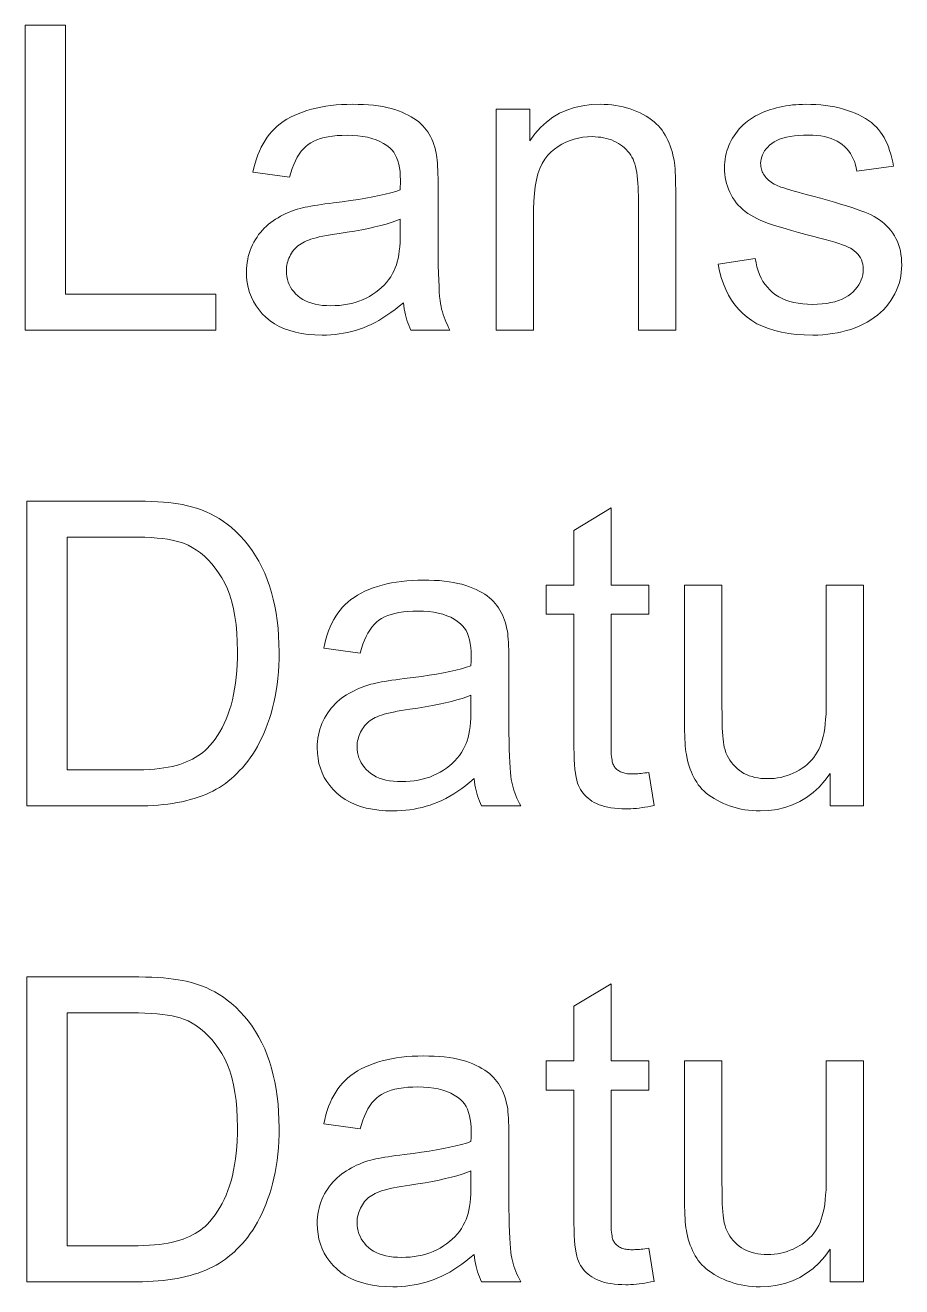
# Model space of a CAD drawing. Extents: x -99 to 297, y 0 to 420.
# Drawn here: x -96.84 to -86.78, y 56.4 to 70.88 of the extents above; entities that cross this region are included whole.
import ezdxf

# ---------------------------------------------------------------- set-up
doc = ezdxf.new("R2010")
doc.units = 0

msp = doc.modelspace()

# ---------------------------------------------------------------- linework, layer by layer
at = {"color": 7, "lineweight": 13}
for points in [[(-96.838, 67.381), (-96.838, 70.881), (-96.375, 70.881), (-96.375, 67.794), (-94.651, 67.794), (-94.651, 67.381)], [(-92.5, 67.694), (-92.547, 67.655), (-92.595, 67.618), (-92.642, 67.583), (-92.688, 67.551), (-92.734, 67.521), (-92.78, 67.493), (-92.825, 67.468), (-92.87, 67.446), (-92.915, 67.425), (-92.959, 67.407), (-93.004, 67.392), (-93.049, 67.377), (-93.095, 67.365), (-93.141, 67.354), (-93.188, 67.345), (-93.236, 67.337), (-93.284, 67.331), (-93.333, 67.327), (-93.383, 67.325), (-93.433, 67.324), (-93.515, 67.326), (-93.593, 67.332), (-93.667, 67.342), (-93.737, 67.357), (-93.803, 67.375), (-93.865, 67.397), (-93.924, 67.424), (-93.978, 67.455), (-94.029, 67.489), (-94.076, 67.528), (-94.118, 67.57), (-94.156, 67.614), (-94.19, 67.661), (-94.219, 67.71), (-94.244, 67.761), (-94.264, 67.814), (-94.28, 67.869), (-94.291, 67.927), (-94.298, 67.987), (-94.3, 68.05), (-94.299, 68.087), (-94.297, 68.123), (-94.292, 68.159), (-94.286, 68.194), (-94.279, 68.228), (-94.27, 68.262), (-94.259, 68.295), (-94.246, 68.327), (-94.231, 68.359), (-94.215, 68.39), (-94.198, 68.42), (-94.179, 68.449), (-94.16, 68.477), (-94.139, 68.503), (-94.117, 68.529), (-94.095, 68.553), (-94.071, 68.576), (-94.046, 68.597), (-94.02, 68.618), (-93.993, 68.637), (-93.965, 68.655), (-93.937, 68.672), (-93.908, 68.689), (-93.878, 68.704), (-93.847, 68.719), (-93.816, 68.732), (-93.784, 68.745), (-93.751, 68.757), (-93.718, 68.768), (-93.684, 68.778), (-93.657, 68.785), (-93.628, 68.791), (-93.597, 68.798), (-93.562, 68.804), (-93.525, 68.811), (-93.486, 68.817), (-93.444, 68.824), (-93.399, 68.83), (-93.352, 68.836), (-93.302, 68.842), (-93.201, 68.855), (-93.105, 68.868), (-93.015, 68.882), (-92.93, 68.896), (-92.85, 68.91), (-92.776, 68.925), (-92.708, 68.941), (-92.645, 68.957), (-92.588, 68.973), (-92.536, 68.99), (-92.535, 69.007), (-92.535, 69.023), (-92.535, 69.038), (-92.534, 69.051), (-92.534, 69.063), (-92.534, 69.073), (-92.534, 69.082), (-92.533, 69.09), (-92.533, 69.097), (-92.533, 69.103), (-92.535, 69.154), (-92.538, 69.201), (-92.544, 69.246), (-92.553, 69.288), (-92.564, 69.326), (-92.577, 69.362), (-92.593, 69.394), (-92.611, 69.423), (-92.632, 69.45), (-92.655, 69.473), (-92.69, 69.5), (-92.727, 69.525), (-92.768, 69.547), (-92.812, 69.566), (-92.86, 69.582), (-92.91, 69.595), (-92.964, 69.605), (-93.021, 69.612), (-93.081, 69.617), (-93.145, 69.618), (-93.204, 69.617), (-93.259, 69.614), (-93.312, 69.609), (-93.362, 69.601), (-93.408, 69.592), (-93.451, 69.58), (-93.491, 69.566), (-93.528, 69.55), (-93.562, 69.532), (-93.592, 69.512), (-93.62, 69.489), (-93.647, 69.463), (-93.672, 69.434), (-93.696, 69.401), (-93.718, 69.365), (-93.738, 69.326), (-93.758, 69.283), (-93.775, 69.237), (-93.791, 69.188), (-93.806, 69.136), (-94.226, 69.193), (-94.214, 69.246), (-94.2, 69.297), (-94.185, 69.346), (-94.168, 69.393), (-94.15, 69.437), (-94.131, 69.48), (-94.11, 69.52), (-94.087, 69.558), (-94.063, 69.595), (-94.037, 69.629), (-94.01, 69.661), (-93.98, 69.692), (-93.948, 69.722), (-93.914, 69.75), (-93.877, 69.776), (-93.838, 69.801), (-93.796, 69.824), (-93.752, 69.846), (-93.706, 69.866), (-93.658, 69.884), (-93.607, 69.901), (-93.555, 69.917), (-93.502, 69.93), (-93.447, 69.942), (-93.39, 69.952), (-93.331, 69.96), (-93.272, 69.966), (-93.21, 69.97), (-93.147, 69.973), (-93.082, 69.974), (-93.019, 69.973), (-92.957, 69.971), (-92.899, 69.967), (-92.842, 69.962), (-92.788, 69.955), (-92.737, 69.947), (-92.688, 69.937), (-92.641, 69.925), (-92.597, 69.912), (-92.555, 69.898), (-92.515, 69.882), (-92.478, 69.865), (-92.443, 69.848), (-92.41, 69.83), (-92.379, 69.811), (-92.35, 69.792), (-92.323, 69.771), (-92.299, 69.75), (-92.277, 69.728), (-92.256, 69.705), (-92.238, 69.682), (-92.22, 69.657), (-92.204, 69.63), (-92.189, 69.603), (-92.175, 69.574), (-92.162, 69.545), (-92.151, 69.513), (-92.14, 69.481), (-92.131, 69.448), (-92.123, 69.413), (-92.119, 69.389), (-92.115, 69.362), (-92.112, 69.331), (-92.109, 69.297), (-92.107, 69.259), (-92.105, 69.218), (-92.103, 69.173), (-92.102, 69.124), (-92.101, 69.072), (-92.101, 69.017), (-92.101, 68.444), (-92.101, 68.328), (-92.1, 68.222), (-92.099, 68.124), (-92.097, 68.035), (-92.094, 67.955), (-92.091, 67.883), (-92.088, 67.821), (-92.084, 67.767), (-92.079, 67.722), (-92.074, 67.686), (-92.068, 67.654), (-92.061, 67.623), (-92.052, 67.592), (-92.043, 67.561), (-92.033, 67.53), (-92.021, 67.5), (-92.009, 67.47), (-91.995, 67.44), (-91.981, 67.41), (-91.965, 67.381), (-92.414, 67.381), (-92.427, 67.408), (-92.439, 67.437), (-92.45, 67.466), (-92.46, 67.495), (-92.469, 67.526), (-92.477, 67.558), (-92.484, 67.591), (-92.49, 67.624), (-92.496, 67.659)], [(-91.435, 67.381), (-91.435, 69.917), (-91.048, 69.917), (-91.048, 69.556), (-90.99, 69.636), (-90.927, 69.707), (-90.858, 69.769), (-90.785, 69.824), (-90.707, 69.87), (-90.624, 69.907), (-90.536, 69.936), (-90.442, 69.957), (-90.344, 69.97), (-90.241, 69.974), (-90.196, 69.973), (-90.151, 69.971), (-90.107, 69.967), (-90.064, 69.961), (-90.021, 69.953), (-89.98, 69.944), (-89.939, 69.934), (-89.898, 69.921), (-89.859, 69.907), (-89.82, 69.892), (-89.783, 69.875), (-89.747, 69.857), (-89.713, 69.838), (-89.682, 69.818), (-89.652, 69.796), (-89.624, 69.774), (-89.598, 69.751), (-89.574, 69.727), (-89.552, 69.702), (-89.532, 69.676), (-89.514, 69.648), (-89.496, 69.62), (-89.48, 69.591), (-89.465, 69.561), (-89.451, 69.529), (-89.438, 69.497), (-89.427, 69.464), (-89.416, 69.43), (-89.407, 69.394), (-89.399, 69.358), (-89.394, 69.332), (-89.39, 69.303), (-89.386, 69.27), (-89.383, 69.234), (-89.381, 69.194), (-89.379, 69.15), (-89.377, 69.103), (-89.376, 69.052), (-89.375, 68.998), (-89.375, 68.94), (-89.375, 67.381), (-89.804, 67.381), (-89.804, 68.924), (-89.805, 68.975), (-89.806, 69.023), (-89.809, 69.069), (-89.812, 69.112), (-89.817, 69.153), (-89.823, 69.191), (-89.829, 69.226), (-89.837, 69.259), (-89.845, 69.289), (-89.855, 69.316), (-89.865, 69.342), (-89.878, 69.366), (-89.892, 69.39), (-89.907, 69.412), (-89.924, 69.433), (-89.943, 69.453), (-89.963, 69.473), (-89.984, 69.491), (-90.008, 69.508), (-90.032, 69.524), (-90.058, 69.539), (-90.085, 69.552), (-90.113, 69.564), (-90.142, 69.574), (-90.171, 69.582), (-90.202, 69.589), (-90.233, 69.595), (-90.265, 69.598), (-90.298, 69.601), (-90.332, 69.602), (-90.386, 69.6), (-90.439, 69.595), (-90.49, 69.586), (-90.54, 69.574), (-90.588, 69.558), (-90.634, 69.539), (-90.68, 69.516), (-90.723, 69.49), (-90.765, 69.46), (-90.806, 69.427), (-90.844, 69.389), (-90.878, 69.345), (-90.908, 69.295), (-90.934, 69.238), (-90.956, 69.175), (-90.973, 69.106), (-90.987, 69.03), (-90.997, 68.948), (-91.003, 68.86), (-91.005, 68.766), (-91.005, 67.381)], [(-88.888, 68.138), (-88.463, 68.205), (-88.454, 68.155), (-88.443, 68.107), (-88.43, 68.062), (-88.414, 68.02), (-88.395, 67.979), (-88.374, 67.941), (-88.35, 67.906), (-88.324, 67.873), (-88.295, 67.842), (-88.263, 67.813), (-88.229, 67.788), (-88.193, 67.764), (-88.154, 67.744), (-88.112, 67.726), (-88.067, 67.711), (-88.02, 67.699), (-87.971, 67.69), (-87.918, 67.683), (-87.864, 67.679), (-87.806, 67.677), (-87.748, 67.678), (-87.694, 67.682), (-87.642, 67.688), (-87.594, 67.697), (-87.548, 67.707), (-87.506, 67.721), (-87.467, 67.736), (-87.43, 67.754), (-87.397, 67.775), (-87.367, 67.798), (-87.34, 67.822), (-87.315, 67.848), (-87.294, 67.874), (-87.275, 67.901), (-87.259, 67.929), (-87.247, 67.958), (-87.237, 67.987), (-87.229, 68.017), (-87.225, 68.049), (-87.224, 68.081), (-87.225, 68.109), (-87.229, 68.137), (-87.235, 68.163), (-87.244, 68.187), (-87.255, 68.211), (-87.269, 68.233), (-87.286, 68.254), (-87.305, 68.274), (-87.326, 68.293), (-87.35, 68.31), (-87.37, 68.322), (-87.396, 68.334), (-87.427, 68.347), (-87.463, 68.361), (-87.504, 68.375), (-87.551, 68.39), (-87.603, 68.405), (-87.66, 68.421), (-87.722, 68.438), (-87.789, 68.456), (-87.881, 68.479), (-87.967, 68.502), (-88.047, 68.524), (-88.121, 68.546), (-88.19, 68.567), (-88.252, 68.587), (-88.309, 68.607), (-88.36, 68.626), (-88.405, 68.644), (-88.445, 68.662), (-88.48, 68.68), (-88.514, 68.7), (-88.546, 68.72), (-88.577, 68.743), (-88.605, 68.766), (-88.632, 68.791), (-88.657, 68.817), (-88.681, 68.844), (-88.702, 68.873), (-88.722, 68.903), (-88.74, 68.934), (-88.756, 68.966), (-88.77, 68.999), (-88.782, 69.032), (-88.792, 69.065), (-88.801, 69.1), (-88.808, 69.135), (-88.812, 69.17), (-88.815, 69.207), (-88.816, 69.243), (-88.815, 69.277), (-88.813, 69.31), (-88.809, 69.343), (-88.804, 69.375), (-88.797, 69.407), (-88.788, 69.438), (-88.778, 69.468), (-88.766, 69.499), (-88.753, 69.528), (-88.738, 69.557), (-88.722, 69.586), (-88.705, 69.613), (-88.687, 69.64), (-88.667, 69.665), (-88.647, 69.69), (-88.625, 69.713), (-88.602, 69.736), (-88.578, 69.757), (-88.553, 69.778), (-88.527, 69.797), (-88.506, 69.812), (-88.484, 69.826), (-88.46, 69.84), (-88.435, 69.853), (-88.409, 69.866), (-88.381, 69.878), (-88.351, 69.89), (-88.32, 69.901), (-88.288, 69.912), (-88.254, 69.923), (-88.219, 69.932), (-88.184, 69.941), (-88.148, 69.949), (-88.111, 69.956), (-88.074, 69.961), (-88.037, 69.966), (-87.999, 69.969), (-87.961, 69.972), (-87.922, 69.973), (-87.883, 69.974), (-87.824, 69.973), (-87.766, 69.971), (-87.71, 69.966), (-87.655, 69.96), (-87.602, 69.953), (-87.551, 69.943), (-87.5, 69.932), (-87.452, 69.919), (-87.404, 69.904), (-87.359, 69.888), (-87.315, 69.87), (-87.273, 69.851), (-87.234, 69.831), (-87.197, 69.81), (-87.162, 69.787), (-87.13, 69.763), (-87.101, 69.738), (-87.073, 69.712), (-87.048, 69.684), (-87.025, 69.655), (-87.005, 69.625), (-86.985, 69.593), (-86.967, 69.558), (-86.95, 69.522), (-86.935, 69.484), (-86.921, 69.443), (-86.908, 69.401), (-86.896, 69.357), (-86.886, 69.311), (-86.877, 69.263), (-87.298, 69.205), (-87.304, 69.244), (-87.313, 69.28), (-87.325, 69.315), (-87.338, 69.348), (-87.353, 69.38), (-87.371, 69.409), (-87.391, 69.437), (-87.413, 69.463), (-87.437, 69.488), (-87.464, 69.511), (-87.492, 69.532), (-87.523, 69.55), (-87.556, 69.567), (-87.592, 69.581), (-87.629, 69.593), (-87.669, 69.603), (-87.711, 69.611), (-87.756, 69.616), (-87.803, 69.62), (-87.852, 69.621), (-87.909, 69.62), (-87.963, 69.617), (-88.014, 69.612), (-88.061, 69.605), (-88.105, 69.596), (-88.146, 69.585), (-88.183, 69.573), (-88.217, 69.558), (-88.247, 69.541), (-88.274, 69.523), (-88.298, 69.503), (-88.32, 69.482), (-88.339, 69.461), (-88.355, 69.439), (-88.369, 69.417), (-88.38, 69.393), (-88.389, 69.369), (-88.396, 69.345), (-88.399, 69.32), (-88.401, 69.294), (-88.4, 69.277), (-88.399, 69.261), (-88.396, 69.245), (-88.392, 69.229), (-88.388, 69.214), (-88.382, 69.199), (-88.375, 69.185), (-88.367, 69.171), (-88.358, 69.157), (-88.348, 69.143), (-88.337, 69.13), (-88.325, 69.116), (-88.311, 69.104), (-88.297, 69.092), (-88.281, 69.08), (-88.264, 69.069), (-88.245, 69.058), (-88.226, 69.048), (-88.205, 69.038), (-88.183, 69.029), (-88.168, 69.023), (-88.148, 69.017), (-88.122, 69.009), (-88.092, 69), (-88.056, 68.989), (-88.016, 68.978), (-87.97, 68.965), (-87.92, 68.951), (-87.864, 68.935), (-87.804, 68.919), (-87.715, 68.895), (-87.632, 68.872), (-87.555, 68.85), (-87.483, 68.828), (-87.417, 68.808), (-87.356, 68.789), (-87.301, 68.77), (-87.251, 68.752), (-87.206, 68.735), (-87.168, 68.719), (-87.132, 68.703), (-87.099, 68.686), (-87.066, 68.667), (-87.036, 68.646), (-87.007, 68.624), (-86.979, 68.601), (-86.953, 68.576), (-86.929, 68.55), (-86.906, 68.523), (-86.885, 68.494), (-86.865, 68.463), (-86.848, 68.432), (-86.832, 68.399), (-86.819, 68.364), (-86.808, 68.328), (-86.798, 68.29), (-86.791, 68.251), (-86.786, 68.211), (-86.783, 68.169), (-86.782, 68.126), (-86.783, 68.083), (-86.787, 68.041), (-86.793, 67.999), (-86.802, 67.958), (-86.813, 67.918), (-86.827, 67.877), (-86.843, 67.838), (-86.862, 67.798), (-86.883, 67.76), (-86.907, 67.721), (-86.933, 67.684), (-86.962, 67.649), (-86.993, 67.615), (-87.025, 67.583), (-87.06, 67.553), (-87.098, 67.525), (-87.137, 67.498), (-87.179, 67.473), (-87.223, 67.449), (-87.269, 67.428), (-87.317, 67.408), (-87.366, 67.39), (-87.416, 67.375), (-87.468, 67.361), (-87.521, 67.35), (-87.575, 67.341), (-87.63, 67.333), (-87.687, 67.328), (-87.745, 67.325), (-87.804, 67.324), (-87.9, 67.326), (-87.992, 67.332), (-88.079, 67.342), (-88.162, 67.357), (-88.239, 67.375), (-88.312, 67.398), (-88.38, 67.425), (-88.444, 67.455), (-88.503, 67.49), (-88.557, 67.529), (-88.607, 67.572), (-88.653, 67.619), (-88.696, 67.67), (-88.734, 67.725), (-88.769, 67.784), (-88.8, 67.847), (-88.828, 67.914), (-88.852, 67.985), (-88.871, 68.059)], [(-92.536, 68.654), (-92.585, 68.635), (-92.639, 68.617), (-92.697, 68.599), (-92.76, 68.582), (-92.828, 68.565), (-92.901, 68.549), (-92.978, 68.534), (-93.06, 68.519), (-93.146, 68.505), (-93.238, 68.491), (-93.289, 68.484), (-93.337, 68.476), (-93.383, 68.468), (-93.425, 68.459), (-93.464, 68.451), (-93.5, 68.442), (-93.533, 68.433), (-93.562, 68.424), (-93.589, 68.415), (-93.612, 68.405), (-93.634, 68.395), (-93.654, 68.385), (-93.674, 68.373), (-93.692, 68.36), (-93.71, 68.347), (-93.726, 68.332), (-93.742, 68.317), (-93.756, 68.301), (-93.77, 68.284), (-93.782, 68.266), (-93.793, 68.247), (-93.803, 68.228), (-93.812, 68.209), (-93.82, 68.189), (-93.827, 68.169), (-93.832, 68.148), (-93.836, 68.127), (-93.839, 68.106), (-93.841, 68.084), (-93.842, 68.062), (-93.84, 68.028), (-93.836, 67.995), (-93.83, 67.964), (-93.821, 67.933), (-93.809, 67.904), (-93.795, 67.876), (-93.778, 67.849), (-93.758, 67.823), (-93.736, 67.799), (-93.712, 67.775), (-93.684, 67.753), (-93.655, 67.734), (-93.623, 67.717), (-93.588, 67.702), (-93.551, 67.689), (-93.512, 67.679), (-93.47, 67.671), (-93.426, 67.665), (-93.38, 67.662), (-93.331, 67.661), (-93.282, 67.662), (-93.234, 67.665), (-93.187, 67.67), (-93.141, 67.678), (-93.096, 67.688), (-93.053, 67.7), (-93.01, 67.714), (-92.969, 67.73), (-92.928, 67.749), (-92.889, 67.769), (-92.851, 67.792), (-92.816, 67.816), (-92.782, 67.842), (-92.751, 67.869), (-92.721, 67.898), (-92.694, 67.928), (-92.669, 67.96), (-92.645, 67.994), (-92.624, 68.03), (-92.605, 68.066), (-92.592, 68.097), (-92.58, 68.13), (-92.57, 68.166), (-92.561, 68.205), (-92.553, 68.247), (-92.547, 68.291), (-92.542, 68.338), (-92.538, 68.388), (-92.536, 68.441), (-92.536, 68.496)], [(-96.819, 61.919), (-96.819, 65.419), (-95.613, 65.419), (-95.533, 65.418), (-95.458, 65.417), (-95.386, 65.414), (-95.317, 65.411), (-95.253, 65.406), (-95.193, 65.401), (-95.136, 65.394), (-95.084, 65.387), (-95.035, 65.378), (-94.99, 65.369), (-94.931, 65.354), (-94.873, 65.336), (-94.817, 65.317), (-94.763, 65.295), (-94.711, 65.271), (-94.661, 65.245), (-94.612, 65.217), (-94.565, 65.186), (-94.52, 65.153), (-94.477, 65.118), (-94.423, 65.07), (-94.372, 65.019), (-94.323, 64.966), (-94.278, 64.91), (-94.235, 64.851), (-94.195, 64.79), (-94.157, 64.727), (-94.123, 64.66), (-94.091, 64.591), (-94.062, 64.52), (-94.036, 64.446), (-94.013, 64.37), (-93.992, 64.292), (-93.975, 64.212), (-93.96, 64.13), (-93.947, 64.046), (-93.938, 63.959), (-93.931, 63.871), (-93.927, 63.78), (-93.925, 63.688), (-93.926, 63.609), (-93.929, 63.532), (-93.934, 63.457), (-93.94, 63.383), (-93.948, 63.312), (-93.959, 63.242), (-93.971, 63.174), (-93.985, 63.108), (-94.001, 63.044), (-94.018, 62.981), (-94.037, 62.921), (-94.058, 62.862), (-94.079, 62.806), (-94.101, 62.752), (-94.125, 62.7), (-94.149, 62.65), (-94.174, 62.602), (-94.201, 62.556), (-94.228, 62.513), (-94.257, 62.471), (-94.286, 62.432), (-94.316, 62.394), (-94.347, 62.358), (-94.378, 62.324), (-94.41, 62.291), (-94.442, 62.26), (-94.474, 62.231), (-94.508, 62.204), (-94.541, 62.178), (-94.576, 62.154), (-94.611, 62.131), (-94.648, 62.11), (-94.686, 62.089), (-94.726, 62.07), (-94.767, 62.052), (-94.809, 62.035), (-94.853, 62.019), (-94.899, 62.005), (-94.945, 61.991), (-94.994, 61.978), (-95.043, 61.967), (-95.094, 61.957), (-95.147, 61.948), (-95.201, 61.94), (-95.257, 61.934), (-95.313, 61.928), (-95.372, 61.924), (-95.432, 61.921), (-95.493, 61.919), (-95.556, 61.919)], [(-89.685, 62.303), (-89.623, 61.924), (-89.659, 61.916), (-89.694, 61.91), (-89.728, 61.904), (-89.762, 61.899), (-89.795, 61.895), (-89.827, 61.891), (-89.858, 61.889), (-89.889, 61.887), (-89.919, 61.886), (-89.948, 61.885), (-89.993, 61.886), (-90.037, 61.888), (-90.079, 61.892), (-90.118, 61.897), (-90.155, 61.904), (-90.191, 61.912), (-90.224, 61.922), (-90.255, 61.933), (-90.284, 61.945), (-90.311, 61.959), (-90.336, 61.975), (-90.359, 61.991), (-90.381, 62.008), (-90.402, 62.026), (-90.42, 62.045), (-90.438, 62.065), (-90.454, 62.086), (-90.468, 62.108), (-90.481, 62.13), (-90.492, 62.154), (-90.502, 62.181), (-90.511, 62.213), (-90.519, 62.25), (-90.526, 62.293), (-90.531, 62.341), (-90.536, 62.394), (-90.54, 62.453), (-90.542, 62.517), (-90.544, 62.587), (-90.545, 62.661), (-90.545, 64.12), (-90.86, 64.12), (-90.86, 64.454), (-90.545, 64.454), (-90.545, 65.082), (-90.117, 65.34), (-90.117, 64.454), (-89.685, 64.454), (-89.685, 64.12), (-90.117, 64.12), (-90.117, 62.637), (-90.117, 62.602), (-90.116, 62.569), (-90.115, 62.539), (-90.114, 62.511), (-90.112, 62.486), (-90.109, 62.464), (-90.106, 62.444), (-90.103, 62.427), (-90.099, 62.413), (-90.095, 62.401), (-90.09, 62.391), (-90.084, 62.381), (-90.078, 62.371), (-90.072, 62.362), (-90.065, 62.354), (-90.057, 62.346), (-90.049, 62.338), (-90.04, 62.331), (-90.031, 62.324), (-90.021, 62.317), (-90.01, 62.312), (-89.998, 62.306), (-89.986, 62.302), (-89.972, 62.298), (-89.958, 62.294), (-89.943, 62.291), (-89.927, 62.289), (-89.91, 62.288), (-89.892, 62.287), (-89.874, 62.286), (-89.859, 62.287), (-89.843, 62.287), (-89.827, 62.288), (-89.809, 62.289), (-89.791, 62.291), (-89.771, 62.292), (-89.751, 62.295), (-89.73, 62.297), (-89.708, 62.3)], [(-96.356, 62.332), (-95.608, 62.332), (-95.541, 62.332), (-95.476, 62.334), (-95.414, 62.338), (-95.355, 62.342), (-95.299, 62.348), (-95.247, 62.355), (-95.197, 62.363), (-95.15, 62.373), (-95.106, 62.384), (-95.065, 62.396), (-95.027, 62.41), (-94.99, 62.424), (-94.954, 62.44), (-94.92, 62.456), (-94.888, 62.474), (-94.858, 62.493), (-94.829, 62.512), (-94.801, 62.533), (-94.775, 62.555), (-94.751, 62.578), (-94.719, 62.612), (-94.688, 62.648), (-94.659, 62.687), (-94.631, 62.728), (-94.605, 62.771), (-94.58, 62.816), (-94.556, 62.864), (-94.534, 62.914), (-94.514, 62.966), (-94.495, 63.021), (-94.477, 63.077), (-94.462, 63.137), (-94.448, 63.198), (-94.436, 63.262), (-94.426, 63.328), (-94.417, 63.397), (-94.411, 63.468), (-94.406, 63.541), (-94.404, 63.617), (-94.403, 63.695), (-94.405, 63.802), (-94.41, 63.904), (-94.419, 64.002), (-94.432, 64.094), (-94.448, 64.181), (-94.468, 64.262), (-94.491, 64.339), (-94.518, 64.411), (-94.549, 64.477), (-94.583, 64.539), (-94.62, 64.596), (-94.658, 64.649), (-94.698, 64.698), (-94.74, 64.744), (-94.783, 64.785), (-94.827, 64.823), (-94.873, 64.856), (-94.921, 64.886), (-94.97, 64.912), (-95.021, 64.934), (-95.061, 64.948), (-95.105, 64.96), (-95.153, 64.971), (-95.206, 64.98), (-95.264, 64.988), (-95.326, 64.994), (-95.393, 64.999), (-95.464, 65.003), (-95.54, 65.005), (-95.62, 65.006), (-96.356, 65.006)], [(-91.688, 62.232), (-91.736, 62.192), (-91.783, 62.155), (-91.83, 62.12), (-91.876, 62.088), (-91.922, 62.058), (-91.968, 62.031), (-92.014, 62.006), (-92.059, 61.983), (-92.103, 61.963), (-92.148, 61.945), (-92.192, 61.929), (-92.237, 61.915), (-92.283, 61.902), (-92.33, 61.892), (-92.377, 61.882), (-92.424, 61.875), (-92.473, 61.869), (-92.522, 61.865), (-92.571, 61.862), (-92.622, 61.861), (-92.703, 61.863), (-92.781, 61.87), (-92.855, 61.88), (-92.925, 61.894), (-92.991, 61.912), (-93.053, 61.935), (-93.112, 61.961), (-93.166, 61.992), (-93.217, 62.027), (-93.264, 62.066), (-93.307, 62.108), (-93.345, 62.152), (-93.378, 62.198), (-93.408, 62.247), (-93.432, 62.298), (-93.452, 62.351), (-93.468, 62.407), (-93.479, 62.465), (-93.486, 62.525), (-93.488, 62.587), (-93.487, 62.624), (-93.485, 62.66), (-93.481, 62.696), (-93.475, 62.731), (-93.467, 62.765), (-93.458, 62.799), (-93.447, 62.832), (-93.434, 62.865), (-93.42, 62.896), (-93.404, 62.927), (-93.386, 62.958), (-93.368, 62.987), (-93.348, 63.014), (-93.327, 63.041), (-93.306, 63.066), (-93.283, 63.09), (-93.259, 63.113), (-93.234, 63.135), (-93.208, 63.155), (-93.182, 63.175), (-93.154, 63.193), (-93.125, 63.21), (-93.096, 63.226), (-93.066, 63.242), (-93.036, 63.256), (-93.004, 63.27), (-92.972, 63.283), (-92.94, 63.294), (-92.906, 63.305), (-92.872, 63.315), (-92.846, 63.322), (-92.817, 63.329), (-92.785, 63.335), (-92.75, 63.342), (-92.714, 63.348), (-92.674, 63.355), (-92.632, 63.361), (-92.587, 63.367), (-92.54, 63.374), (-92.49, 63.38), (-92.389, 63.393), (-92.293, 63.406), (-92.203, 63.419), (-92.118, 63.433), (-92.039, 63.448), (-91.965, 63.463), (-91.896, 63.478), (-91.833, 63.494), (-91.776, 63.511), (-91.724, 63.528), (-91.724, 63.545), (-91.723, 63.561), (-91.723, 63.575), (-91.722, 63.588), (-91.722, 63.6), (-91.722, 63.611), (-91.722, 63.62), (-91.722, 63.628), (-91.722, 63.635), (-91.722, 63.64), (-91.723, 63.691), (-91.726, 63.739), (-91.733, 63.784), (-91.741, 63.825), (-91.752, 63.864), (-91.765, 63.899), (-91.781, 63.932), (-91.8, 63.961), (-91.82, 63.987), (-91.843, 64.01), (-91.878, 64.038), (-91.916, 64.063), (-91.957, 64.084), (-92.001, 64.103), (-92.048, 64.119), (-92.099, 64.132), (-92.152, 64.143), (-92.209, 64.15), (-92.269, 64.154), (-92.333, 64.156), (-92.392, 64.155), (-92.448, 64.152), (-92.5, 64.146), (-92.55, 64.139), (-92.596, 64.129), (-92.639, 64.118), (-92.679, 64.104), (-92.716, 64.088), (-92.75, 64.07), (-92.78, 64.05), (-92.809, 64.027), (-92.835, 64.001), (-92.86, 63.971), (-92.884, 63.938), (-92.906, 63.902), (-92.927, 63.863), (-92.946, 63.821), (-92.963, 63.775), (-92.98, 63.726), (-92.994, 63.674), (-93.414, 63.731), (-93.402, 63.784), (-93.388, 63.835), (-93.373, 63.883), (-93.357, 63.93), (-93.338, 63.975), (-93.319, 64.017), (-93.298, 64.058), (-93.275, 64.096), (-93.251, 64.132), (-93.226, 64.167), (-93.198, 64.199), (-93.168, 64.23), (-93.136, 64.259), (-93.102, 64.287), (-93.065, 64.313), (-93.026, 64.338), (-92.985, 64.361), (-92.941, 64.383), (-92.895, 64.403), (-92.846, 64.422), (-92.796, 64.439), (-92.744, 64.454), (-92.69, 64.468), (-92.635, 64.479), (-92.578, 64.489), (-92.52, 64.497), (-92.46, 64.503), (-92.398, 64.508), (-92.335, 64.511), (-92.271, 64.512), (-92.207, 64.511), (-92.146, 64.508), (-92.087, 64.505), (-92.03, 64.499), (-91.976, 64.492), (-91.925, 64.484), (-91.876, 64.474), (-91.829, 64.463), (-91.785, 64.45), (-91.743, 64.435), (-91.704, 64.419), (-91.666, 64.403), (-91.631, 64.386), (-91.598, 64.368), (-91.567, 64.349), (-91.538, 64.329), (-91.512, 64.309), (-91.487, 64.288), (-91.465, 64.266), (-91.445, 64.243), (-91.426, 64.219), (-91.409, 64.194), (-91.393, 64.168), (-91.377, 64.141), (-91.363, 64.112), (-91.351, 64.082), (-91.339, 64.051), (-91.329, 64.019), (-91.319, 63.985), (-91.311, 63.95), (-91.307, 63.927), (-91.303, 63.899), (-91.3, 63.869), (-91.297, 63.834), (-91.295, 63.796), (-91.293, 63.755), (-91.291, 63.71), (-91.29, 63.662), (-91.29, 63.61), (-91.289, 63.554), (-91.289, 62.981), (-91.289, 62.866), (-91.288, 62.759), (-91.287, 62.661), (-91.285, 62.572), (-91.283, 62.492), (-91.28, 62.421), (-91.276, 62.358), (-91.272, 62.304), (-91.267, 62.259), (-91.262, 62.223), (-91.256, 62.192), (-91.249, 62.16), (-91.241, 62.129), (-91.231, 62.098), (-91.221, 62.068), (-91.21, 62.037), (-91.197, 62.007), (-91.184, 61.978), (-91.169, 61.948), (-91.153, 61.919), (-91.602, 61.919), (-91.615, 61.946), (-91.627, 61.974), (-91.638, 62.003), (-91.648, 62.033), (-91.657, 62.064), (-91.665, 62.096), (-91.672, 62.128), (-91.679, 62.162), (-91.684, 62.196)], [(-87.603, 61.919), (-87.603, 62.291), (-87.665, 62.21), (-87.73, 62.136), (-87.8, 62.072), (-87.874, 62.016), (-87.952, 61.969), (-88.035, 61.93), (-88.122, 61.9), (-88.213, 61.879), (-88.308, 61.866), (-88.408, 61.861), (-88.452, 61.862), (-88.496, 61.865), (-88.54, 61.869), (-88.583, 61.875), (-88.625, 61.883), (-88.666, 61.892), (-88.707, 61.904), (-88.748, 61.916), (-88.788, 61.931), (-88.827, 61.947), (-88.865, 61.965), (-88.901, 61.984), (-88.935, 62.003), (-88.966, 62.023), (-88.996, 62.044), (-89.024, 62.066), (-89.05, 62.089), (-89.074, 62.113), (-89.096, 62.138), (-89.116, 62.163), (-89.134, 62.19), (-89.151, 62.218), (-89.167, 62.247), (-89.182, 62.277), (-89.196, 62.308), (-89.209, 62.341), (-89.22, 62.374), (-89.231, 62.409), (-89.24, 62.445), (-89.248, 62.482), (-89.253, 62.509), (-89.258, 62.539), (-89.262, 62.571), (-89.265, 62.607), (-89.268, 62.646), (-89.27, 62.687), (-89.272, 62.732), (-89.273, 62.779), (-89.274, 62.83), (-89.274, 62.883), (-89.274, 64.454), (-88.845, 64.454), (-88.845, 63.048), (-88.844, 62.983), (-88.844, 62.922), (-88.842, 62.866), (-88.841, 62.814), (-88.838, 62.766), (-88.835, 62.723), (-88.832, 62.684), (-88.828, 62.65), (-88.823, 62.62), (-88.818, 62.594), (-88.809, 62.561), (-88.799, 62.53), (-88.786, 62.499), (-88.771, 62.47), (-88.755, 62.443), (-88.737, 62.417), (-88.717, 62.393), (-88.695, 62.37), (-88.672, 62.348), (-88.647, 62.328), (-88.62, 62.31), (-88.592, 62.293), (-88.562, 62.279), (-88.532, 62.266), (-88.5, 62.256), (-88.467, 62.247), (-88.432, 62.24), (-88.397, 62.235), (-88.36, 62.232), (-88.322, 62.232), (-88.283, 62.232), (-88.245, 62.235), (-88.208, 62.24), (-88.171, 62.247), (-88.134, 62.256), (-88.098, 62.267), (-88.063, 62.28), (-88.028, 62.295), (-87.993, 62.312), (-87.959, 62.331), (-87.926, 62.351), (-87.895, 62.373), (-87.866, 62.396), (-87.839, 62.421), (-87.814, 62.448), (-87.791, 62.475), (-87.77, 62.504), (-87.751, 62.535), (-87.734, 62.567), (-87.719, 62.6), (-87.706, 62.636), (-87.694, 62.675), (-87.683, 62.717), (-87.674, 62.762), (-87.666, 62.81), (-87.66, 62.861), (-87.655, 62.915), (-87.651, 62.972), (-87.649, 63.032), (-87.649, 63.096), (-87.649, 64.454), (-87.219, 64.454), (-87.219, 61.919)], [(-91.724, 63.191), (-91.773, 63.172), (-91.827, 63.154), (-91.885, 63.137), (-91.949, 63.119), (-92.016, 63.103), (-92.089, 63.087), (-92.166, 63.072), (-92.248, 63.057), (-92.335, 63.043), (-92.426, 63.029), (-92.477, 63.021), (-92.526, 63.013), (-92.571, 63.005), (-92.613, 62.997), (-92.652, 62.988), (-92.688, 62.98), (-92.721, 62.971), (-92.751, 62.962), (-92.777, 62.952), (-92.801, 62.943), (-92.822, 62.933), (-92.843, 62.922), (-92.862, 62.91), (-92.881, 62.898), (-92.898, 62.884), (-92.914, 62.87), (-92.93, 62.854), (-92.944, 62.838), (-92.958, 62.821), (-92.97, 62.803), (-92.982, 62.785), (-92.992, 62.766), (-93.001, 62.746), (-93.008, 62.727), (-93.015, 62.706), (-93.02, 62.686), (-93.025, 62.665), (-93.028, 62.643), (-93.029, 62.621), (-93.03, 62.599), (-93.029, 62.565), (-93.025, 62.533), (-93.018, 62.501), (-93.009, 62.471), (-92.997, 62.442), (-92.983, 62.414), (-92.966, 62.387), (-92.947, 62.361), (-92.925, 62.336), (-92.9, 62.313), (-92.873, 62.291), (-92.843, 62.271), (-92.811, 62.254), (-92.776, 62.239), (-92.74, 62.227), (-92.7, 62.216), (-92.659, 62.208), (-92.614, 62.203), (-92.568, 62.199), (-92.519, 62.198), (-92.47, 62.199), (-92.422, 62.202), (-92.375, 62.208), (-92.329, 62.215), (-92.284, 62.225), (-92.241, 62.237), (-92.198, 62.251), (-92.157, 62.268), (-92.117, 62.286), (-92.077, 62.307), (-92.04, 62.329), (-92.004, 62.353), (-91.971, 62.379), (-91.939, 62.406), (-91.91, 62.435), (-91.882, 62.466), (-91.857, 62.498), (-91.834, 62.532), (-91.812, 62.567), (-91.793, 62.604), (-91.78, 62.634), (-91.768, 62.668), (-91.758, 62.704), (-91.749, 62.743), (-91.741, 62.784), (-91.735, 62.829), (-91.73, 62.876), (-91.727, 62.926), (-91.725, 62.978), (-91.724, 63.034)], [(-96.819, 56.456), (-96.819, 59.956), (-95.613, 59.956), (-95.533, 59.956), (-95.458, 59.954), (-95.386, 59.952), (-95.317, 59.948), (-95.253, 59.944), (-95.193, 59.938), (-95.136, 59.932), (-95.084, 59.924), (-95.035, 59.916), (-94.99, 59.906), (-94.931, 59.891), (-94.873, 59.874), (-94.817, 59.854), (-94.763, 59.833), (-94.711, 59.809), (-94.661, 59.783), (-94.612, 59.754), (-94.565, 59.724), (-94.52, 59.691), (-94.477, 59.655), (-94.423, 59.607), (-94.372, 59.557), (-94.323, 59.503), (-94.278, 59.447), (-94.235, 59.389), (-94.195, 59.328), (-94.157, 59.264), (-94.123, 59.198), (-94.091, 59.129), (-94.062, 59.057), (-94.036, 58.984), (-94.013, 58.908), (-93.992, 58.83), (-93.975, 58.75), (-93.96, 58.667), (-93.947, 58.583), (-93.938, 58.497), (-93.931, 58.408), (-93.927, 58.318), (-93.925, 58.225), (-93.926, 58.147), (-93.929, 58.07), (-93.934, 57.994), (-93.94, 57.921), (-93.948, 57.849), (-93.959, 57.78), (-93.971, 57.712), (-93.985, 57.646), (-94.001, 57.581), (-94.018, 57.519), (-94.037, 57.458), (-94.058, 57.4), (-94.079, 57.343), (-94.101, 57.289), (-94.125, 57.237), (-94.149, 57.187), (-94.174, 57.14), (-94.201, 57.094), (-94.228, 57.05), (-94.257, 57.009), (-94.286, 56.969), (-94.316, 56.932), (-94.347, 56.896), (-94.378, 56.861), (-94.41, 56.829), (-94.442, 56.798), (-94.474, 56.769), (-94.508, 56.741), (-94.541, 56.715), (-94.576, 56.691), (-94.611, 56.669), (-94.648, 56.647), (-94.686, 56.627), (-94.726, 56.608), (-94.767, 56.59), (-94.809, 56.573), (-94.853, 56.557), (-94.899, 56.542), (-94.945, 56.528), (-94.994, 56.516), (-95.043, 56.505), (-95.094, 56.494), (-95.147, 56.486), (-95.201, 56.478), (-95.257, 56.471), (-95.313, 56.466), (-95.372, 56.462), (-95.432, 56.459), (-95.493, 56.457), (-95.556, 56.456)], [(-89.685, 56.841), (-89.623, 56.461), (-89.659, 56.454), (-89.694, 56.447), (-89.728, 56.442), (-89.762, 56.437), (-89.795, 56.432), (-89.827, 56.429), (-89.858, 56.426), (-89.889, 56.424), (-89.919, 56.423), (-89.948, 56.423), (-89.993, 56.424), (-90.037, 56.426), (-90.079, 56.43), (-90.118, 56.435), (-90.155, 56.441), (-90.191, 56.449), (-90.224, 56.459), (-90.255, 56.47), (-90.284, 56.483), (-90.311, 56.497), (-90.336, 56.512), (-90.359, 56.528), (-90.381, 56.545), (-90.402, 56.564), (-90.42, 56.583), (-90.438, 56.602), (-90.454, 56.623), (-90.468, 56.645), (-90.481, 56.668), (-90.492, 56.691), (-90.502, 56.718), (-90.511, 56.75), (-90.519, 56.788), (-90.526, 56.83), (-90.531, 56.879), (-90.536, 56.932), (-90.54, 56.991), (-90.542, 57.055), (-90.544, 57.124), (-90.545, 57.199), (-90.545, 58.657), (-90.86, 58.657), (-90.86, 58.992), (-90.545, 58.992), (-90.545, 59.62), (-90.117, 59.877), (-90.117, 58.992), (-89.685, 58.992), (-89.685, 58.657), (-90.117, 58.657), (-90.117, 57.175), (-90.117, 57.139), (-90.116, 57.107), (-90.115, 57.076), (-90.114, 57.049), (-90.112, 57.024), (-90.109, 57.002), (-90.106, 56.982), (-90.103, 56.965), (-90.099, 56.95), (-90.095, 56.939), (-90.09, 56.928), (-90.084, 56.918), (-90.078, 56.909), (-90.072, 56.9), (-90.065, 56.891), (-90.057, 56.883), (-90.049, 56.876), (-90.04, 56.868), (-90.031, 56.861), (-90.021, 56.855), (-90.01, 56.849), (-89.998, 56.844), (-89.986, 56.839), (-89.972, 56.835), (-89.958, 56.832), (-89.943, 56.829), (-89.927, 56.827), (-89.91, 56.825), (-89.892, 56.824), (-89.874, 56.824), (-89.859, 56.824), (-89.843, 56.825), (-89.827, 56.825), (-89.809, 56.827), (-89.791, 56.828), (-89.771, 56.83), (-89.751, 56.832), (-89.73, 56.835), (-89.708, 56.837)], [(-96.356, 56.869), (-95.608, 56.869), (-95.541, 56.87), (-95.476, 56.872), (-95.414, 56.875), (-95.355, 56.88), (-95.299, 56.885), (-95.247, 56.893), (-95.197, 56.901), (-95.15, 56.911), (-95.106, 56.922), (-95.065, 56.934), (-95.027, 56.947), (-94.99, 56.962), (-94.954, 56.977), (-94.92, 56.994), (-94.888, 57.011), (-94.858, 57.03), (-94.829, 57.05), (-94.801, 57.071), (-94.775, 57.092), (-94.751, 57.115), (-94.719, 57.149), (-94.688, 57.186), (-94.659, 57.224), (-94.631, 57.265), (-94.605, 57.308), (-94.58, 57.354), (-94.556, 57.401), (-94.534, 57.451), (-94.514, 57.504), (-94.495, 57.558), (-94.477, 57.615), (-94.462, 57.674), (-94.448, 57.736), (-94.436, 57.799), (-94.426, 57.866), (-94.417, 57.934), (-94.411, 58.005), (-94.406, 58.079), (-94.404, 58.154), (-94.403, 58.233), (-94.405, 58.34), (-94.41, 58.442), (-94.419, 58.539), (-94.432, 58.631), (-94.448, 58.718), (-94.468, 58.8), (-94.491, 58.877), (-94.518, 58.948), (-94.549, 59.015), (-94.583, 59.076), (-94.62, 59.134), (-94.658, 59.187), (-94.698, 59.236), (-94.74, 59.281), (-94.783, 59.323), (-94.827, 59.36), (-94.873, 59.394), (-94.921, 59.424), (-94.97, 59.45), (-95.021, 59.472), (-95.061, 59.485), (-95.105, 59.497), (-95.153, 59.508), (-95.206, 59.517), (-95.264, 59.525), (-95.326, 59.532), (-95.393, 59.537), (-95.464, 59.54), (-95.54, 59.543), (-95.62, 59.543), (-96.356, 59.543)], [(-91.688, 56.769), (-91.736, 56.73), (-91.783, 56.693), (-91.83, 56.658), (-91.876, 56.626), (-91.922, 56.596), (-91.968, 56.568), (-92.014, 56.543), (-92.059, 56.521), (-92.103, 56.5), (-92.148, 56.483), (-92.192, 56.467), (-92.237, 56.452), (-92.283, 56.44), (-92.33, 56.429), (-92.377, 56.42), (-92.424, 56.412), (-92.473, 56.406), (-92.522, 56.402), (-92.571, 56.4), (-92.622, 56.399), (-92.703, 56.401), (-92.781, 56.407), (-92.855, 56.417), (-92.925, 56.432), (-92.991, 56.45), (-93.053, 56.472), (-93.112, 56.499), (-93.166, 56.53), (-93.217, 56.564), (-93.264, 56.603), (-93.307, 56.645), (-93.345, 56.689), (-93.378, 56.736), (-93.408, 56.785), (-93.432, 56.836), (-93.452, 56.889), (-93.468, 56.944), (-93.479, 57.002), (-93.486, 57.062), (-93.488, 57.125), (-93.487, 57.162), (-93.485, 57.198), (-93.481, 57.234), (-93.475, 57.269), (-93.467, 57.303), (-93.458, 57.337), (-93.447, 57.37), (-93.434, 57.402), (-93.42, 57.434), (-93.404, 57.465), (-93.386, 57.495), (-93.368, 57.524), (-93.348, 57.552), (-93.327, 57.578), (-93.306, 57.604), (-93.283, 57.628), (-93.259, 57.651), (-93.234, 57.672), (-93.208, 57.693), (-93.182, 57.712), (-93.154, 57.73), (-93.125, 57.747), (-93.096, 57.764), (-93.066, 57.779), (-93.036, 57.794), (-93.004, 57.807), (-92.972, 57.82), (-92.94, 57.832), (-92.906, 57.843), (-92.872, 57.853), (-92.846, 57.86), (-92.817, 57.866), (-92.785, 57.873), (-92.75, 57.879), (-92.714, 57.886), (-92.674, 57.892), (-92.632, 57.899), (-92.587, 57.905), (-92.54, 57.911), (-92.49, 57.917), (-92.389, 57.93), (-92.293, 57.943), (-92.203, 57.957), (-92.118, 57.971), (-92.039, 57.985), (-91.965, 58), (-91.896, 58.016), (-91.833, 58.032), (-91.776, 58.048), (-91.724, 58.065), (-91.724, 58.082), (-91.723, 58.098), (-91.723, 58.113), (-91.722, 58.126), (-91.722, 58.138), (-91.722, 58.148), (-91.722, 58.157), (-91.722, 58.165), (-91.722, 58.172), (-91.722, 58.178), (-91.723, 58.229), (-91.726, 58.276), (-91.733, 58.321), (-91.741, 58.363), (-91.752, 58.401), (-91.765, 58.437), (-91.781, 58.469), (-91.8, 58.498), (-91.82, 58.525), (-91.843, 58.548), (-91.878, 58.575), (-91.916, 58.6), (-91.957, 58.622), (-92.001, 58.641), (-92.048, 58.657), (-92.099, 58.67), (-92.152, 58.68), (-92.209, 58.687), (-92.269, 58.692), (-92.333, 58.693), (-92.392, 58.692), (-92.448, 58.689), (-92.5, 58.684), (-92.55, 58.676), (-92.596, 58.667), (-92.639, 58.655), (-92.679, 58.641), (-92.716, 58.625), (-92.75, 58.607), (-92.78, 58.587), (-92.809, 58.564), (-92.835, 58.538), (-92.86, 58.509), (-92.884, 58.476), (-92.906, 58.44), (-92.927, 58.401), (-92.946, 58.358), (-92.963, 58.312), (-92.98, 58.263), (-92.994, 58.211), (-93.414, 58.268), (-93.402, 58.321), (-93.388, 58.372), (-93.373, 58.421), (-93.357, 58.468), (-93.338, 58.512), (-93.319, 58.555), (-93.298, 58.595), (-93.275, 58.634), (-93.251, 58.67), (-93.226, 58.704), (-93.198, 58.736), (-93.168, 58.767), (-93.136, 58.797), (-93.102, 58.825), (-93.065, 58.851), (-93.026, 58.876), (-92.985, 58.899), (-92.941, 58.921), (-92.895, 58.941), (-92.846, 58.96), (-92.796, 58.977), (-92.744, 58.992), (-92.69, 59.005), (-92.635, 59.017), (-92.578, 59.027), (-92.52, 59.035), (-92.46, 59.041), (-92.398, 59.045), (-92.335, 59.048), (-92.271, 59.049), (-92.207, 59.048), (-92.146, 59.046), (-92.087, 59.042), (-92.03, 59.037), (-91.976, 59.03), (-91.925, 59.022), (-91.876, 59.012), (-91.829, 59), (-91.785, 58.987), (-91.743, 58.973), (-91.704, 58.957), (-91.666, 58.941), (-91.631, 58.923), (-91.598, 58.905), (-91.567, 58.886), (-91.538, 58.867), (-91.512, 58.846), (-91.487, 58.825), (-91.465, 58.803), (-91.445, 58.78), (-91.426, 58.757), (-91.409, 58.732), (-91.393, 58.705), (-91.377, 58.678), (-91.363, 58.649), (-91.351, 58.62), (-91.339, 58.589), (-91.329, 58.556), (-91.319, 58.523), (-91.311, 58.488), (-91.307, 58.464), (-91.303, 58.437), (-91.3, 58.406), (-91.297, 58.372), (-91.295, 58.334), (-91.293, 58.293), (-91.291, 58.248), (-91.29, 58.199), (-91.29, 58.147), (-91.289, 58.092), (-91.289, 57.519), (-91.289, 57.403), (-91.288, 57.297), (-91.287, 57.199), (-91.285, 57.11), (-91.283, 57.03), (-91.28, 56.958), (-91.276, 56.896), (-91.272, 56.842), (-91.267, 56.797), (-91.262, 56.761), (-91.256, 56.729), (-91.249, 56.698), (-91.241, 56.667), (-91.231, 56.636), (-91.221, 56.605), (-91.21, 56.575), (-91.197, 56.545), (-91.184, 56.515), (-91.169, 56.486), (-91.153, 56.456), (-91.602, 56.456), (-91.615, 56.483), (-91.627, 56.512), (-91.638, 56.541), (-91.648, 56.57), (-91.657, 56.601), (-91.665, 56.633), (-91.672, 56.666), (-91.679, 56.699), (-91.684, 56.734)], [(-87.603, 56.456), (-87.603, 56.829), (-87.665, 56.747), (-87.73, 56.674), (-87.8, 56.61), (-87.874, 56.554), (-87.952, 56.506), (-88.035, 56.468), (-88.122, 56.438), (-88.213, 56.416), (-88.308, 56.403), (-88.408, 56.399), (-88.452, 56.4), (-88.496, 56.402), (-88.54, 56.407), (-88.583, 56.413), (-88.625, 56.42), (-88.666, 56.43), (-88.707, 56.441), (-88.748, 56.454), (-88.788, 56.469), (-88.827, 56.485), (-88.865, 56.503), (-88.901, 56.521), (-88.935, 56.54), (-88.966, 56.561), (-88.996, 56.582), (-89.024, 56.604), (-89.05, 56.627), (-89.074, 56.651), (-89.096, 56.675), (-89.116, 56.701), (-89.134, 56.728), (-89.151, 56.755), (-89.167, 56.784), (-89.182, 56.814), (-89.196, 56.846), (-89.209, 56.878), (-89.22, 56.912), (-89.231, 56.947), (-89.24, 56.983), (-89.248, 57.02), (-89.253, 57.046), (-89.258, 57.076), (-89.262, 57.109), (-89.265, 57.145), (-89.268, 57.183), (-89.27, 57.225), (-89.272, 57.269), (-89.273, 57.317), (-89.274, 57.367), (-89.274, 57.421), (-89.274, 58.992), (-88.845, 58.992), (-88.845, 57.586), (-88.844, 57.52), (-88.844, 57.46), (-88.842, 57.403), (-88.841, 57.351), (-88.838, 57.304), (-88.835, 57.261), (-88.832, 57.222), (-88.828, 57.187), (-88.823, 57.158), (-88.818, 57.132), (-88.809, 57.099), (-88.799, 57.067), (-88.786, 57.037), (-88.771, 57.008), (-88.755, 56.981), (-88.737, 56.955), (-88.717, 56.93), (-88.695, 56.907), (-88.672, 56.886), (-88.647, 56.866), (-88.62, 56.847), (-88.592, 56.831), (-88.562, 56.816), (-88.532, 56.804), (-88.5, 56.793), (-88.467, 56.784), (-88.432, 56.778), (-88.397, 56.773), (-88.36, 56.77), (-88.322, 56.769), (-88.283, 56.77), (-88.245, 56.773), (-88.208, 56.778), (-88.171, 56.785), (-88.134, 56.794), (-88.098, 56.805), (-88.063, 56.818), (-88.028, 56.832), (-87.993, 56.849), (-87.959, 56.868), (-87.926, 56.889), (-87.895, 56.911), (-87.866, 56.934), (-87.839, 56.959), (-87.814, 56.985), (-87.791, 57.013), (-87.77, 57.042), (-87.751, 57.072), (-87.734, 57.104), (-87.719, 57.138), (-87.706, 57.174), (-87.694, 57.212), (-87.683, 57.254), (-87.674, 57.299), (-87.666, 57.347), (-87.66, 57.398), (-87.655, 57.452), (-87.651, 57.51), (-87.649, 57.57), (-87.649, 57.633), (-87.649, 58.992), (-87.219, 58.992), (-87.219, 56.456)], [(-91.724, 57.729), (-91.773, 57.71), (-91.827, 57.692), (-91.885, 57.674), (-91.949, 57.657), (-92.016, 57.64), (-92.089, 57.624), (-92.166, 57.609), (-92.248, 57.594), (-92.335, 57.58), (-92.426, 57.566), (-92.477, 57.559), (-92.526, 57.551), (-92.571, 57.543), (-92.613, 57.534), (-92.652, 57.526), (-92.688, 57.517), (-92.721, 57.508), (-92.751, 57.499), (-92.777, 57.49), (-92.801, 57.48), (-92.822, 57.47), (-92.843, 57.46), (-92.862, 57.448), (-92.881, 57.435), (-92.898, 57.422), (-92.914, 57.407), (-92.93, 57.392), (-92.944, 57.376), (-92.958, 57.359), (-92.97, 57.341), (-92.982, 57.322), (-92.992, 57.303), (-93.001, 57.284), (-93.008, 57.264), (-93.015, 57.244), (-93.02, 57.223), (-93.025, 57.202), (-93.028, 57.181), (-93.029, 57.159), (-93.03, 57.137), (-93.029, 57.103), (-93.025, 57.07), (-93.018, 57.039), (-93.009, 57.008), (-92.997, 56.979), (-92.983, 56.951), (-92.966, 56.924), (-92.947, 56.898), (-92.925, 56.874), (-92.9, 56.85), (-92.873, 56.828), (-92.843, 56.809), (-92.811, 56.792), (-92.776, 56.777), (-92.74, 56.764), (-92.7, 56.754), (-92.659, 56.746), (-92.614, 56.74), (-92.568, 56.737), (-92.519, 56.736), (-92.47, 56.737), (-92.422, 56.74), (-92.375, 56.745), (-92.329, 56.753), (-92.284, 56.763), (-92.241, 56.775), (-92.198, 56.789), (-92.157, 56.805), (-92.117, 56.824), (-92.077, 56.844), (-92.04, 56.867), (-92.004, 56.891), (-91.971, 56.917), (-91.939, 56.944), (-91.91, 56.973), (-91.882, 57.003), (-91.857, 57.035), (-91.834, 57.069), (-91.812, 57.105), (-91.793, 57.141), (-91.78, 57.172), (-91.768, 57.205), (-91.758, 57.241), (-91.749, 57.28), (-91.741, 57.322), (-91.735, 57.366), (-91.73, 57.413), (-91.727, 57.463), (-91.725, 57.516), (-91.724, 57.571)]]:
    msp.add_lwpolyline(points, close=True, dxfattribs=at)

doc.saveas('drawing.dxf')
